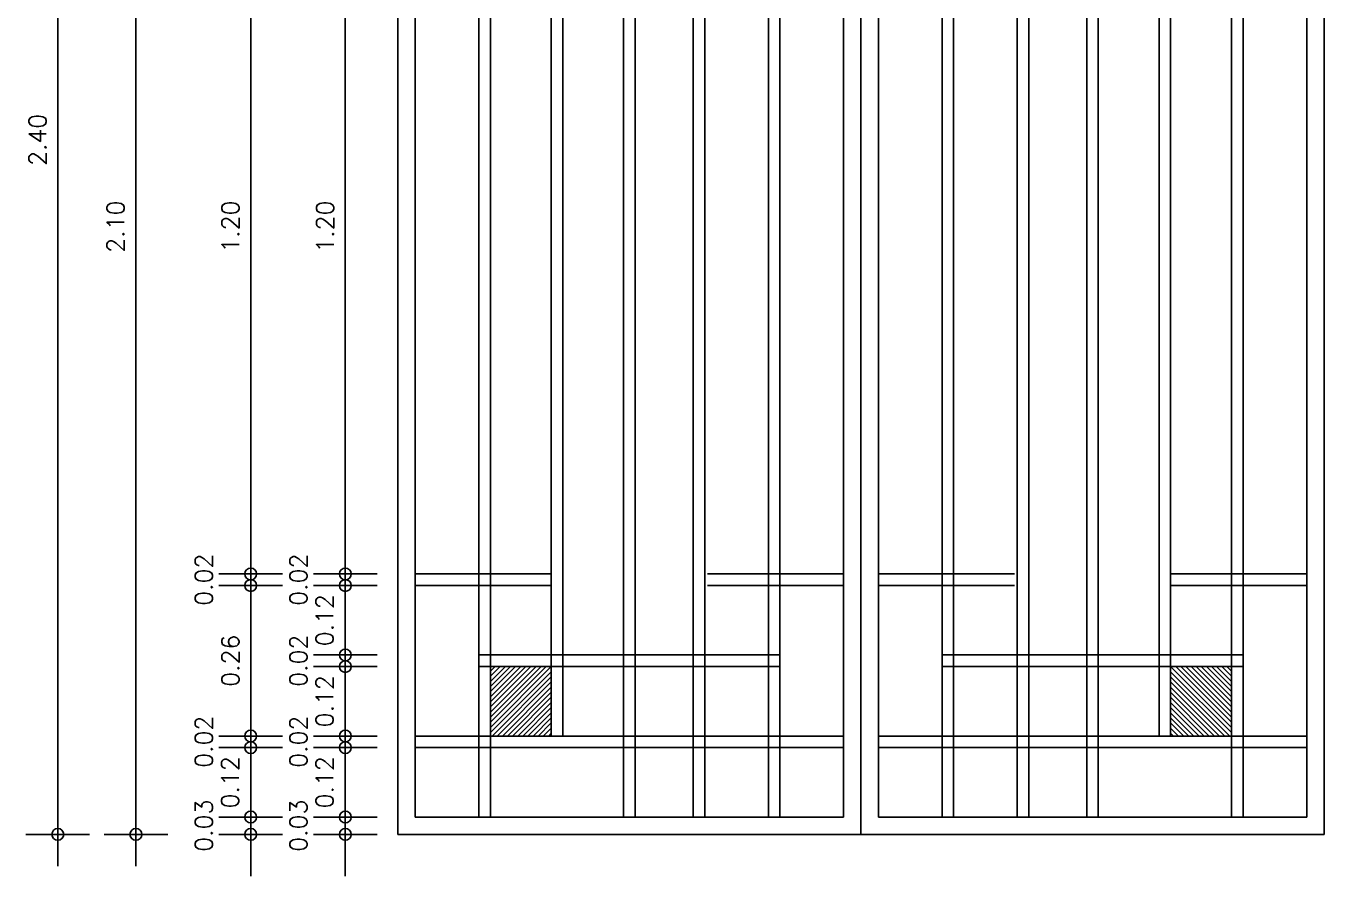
# Model space of a CAD drawing. Extents: x -599692 to 1491, y -9431878 to -451.
# Drawn here: x 1132.054 to 1134.296, y -464.35 to -462.882 of the extents above; entities that cross this region are included whole.
import ezdxf

# ---------------------------------------------------------------- set-up
doc = ezdxf.new("R2010")
doc.units = 0
doc.header["$LTSCALE"] = 0.5
doc.header["$MEASUREMENT"] = 0
doc.header["$PDMODE"] = 34
doc.layers.get('0').update_dxf_attribs({"linetype": 'CONTINUOUS'})
doc.layers.get('DEFPOINTS').update_dxf_attribs({"linetype": 'CONTINUOUS'})
for name, color, linetype in [('COTAS', 2, 'CONTINUOUS'), ('HACHURA', 253, 'CONTINUOUS'), ('P1', 1, 'CONTINUOUS')]:
    doc.layers.add(name, color=color, linetype=linetype)
doc.styles.add('ROMANS', font='romans')
doc.dimstyles.new('BOLA50$0', dxfattribs={"dimscale": 0.5, "dimtxt": 0.25, "dimasz": 0.18, "dimexe": 0.18, "dimexo": 0.0625, "dimgap": 0.1, "dimtad": 1, "dimzin": 0, "dimdsep": 46, "dimtxsty": 'ROMANS', "dimblk1": 'BOLA', "dimblk2": 'BOLA', "dimsah": 1, "dimcen": 0.09, "dimse1": 1, "dimse2": 1, "dimclrt": 256, "dimadec": 0, "dimazin": 0, "dimtfac": 1, "dimtofl": 0, "dimtmove": 2, "dimatfit": 3, "dimldrblk": 'BOLA', "dimfxl": 1, "dimtolj": 1, "dimtzin": 0, "dimarcsym": 0})

# ---------------------------------------------------------------- blocks, each defined once
blk = doc.blocks.new('BOLA')
for q in [(0, 1.528), (-1.528, 0), (0, -1.528), (1.528, 0)]:
    blk.add_line((0, 0), q)
blk.add_circle((0, 0), 0.284)
blk = doc.blocks.new('*D161')
at = {"layer": 'COTAS', "color": 0, "linetype": 'Continuous', "lineweight": -2}
blk.add_line((1132.2435, -464.2425), (1132.2435, -462.2145), dxfattribs=at)
at = {"layer": 'DEFPOINTS', "color": 0, "linetype": 'Continuous'}
for p in [(1132.2435, -462.1785), (1132.6962, -462.1785), (1132.6962, -464.2785)]:
    blk.add_point(p, dxfattribs=at)
at = {"layer": 'COTAS', "color": 0, "linetype": 'Continuous', "lineweight": -2, "xscale": 0.036, "yscale": 0.036, "zscale": 0.036}
for p, rotation in [((1132.2435, -462.1785), 90), ((1132.2435, -464.2785), 270)]:
    blk.add_blockref('BOLA', p, dxfattribs=dict(at, rotation=rotation))
at = {"layer": 'COTAS', "linetype": 'Continuous', "insert": (1132.2085, -463.2285), "char_height": 0.03, "attachment_point": 5, "rotation": 90, "style": 'ROMANS'}
blk.add_mtext('\\A1;2.10', dxfattribs=at)
blk = doc.blocks.new('*D163')
at = {"layer": 'COTAS', "color": 0, "linetype": 'Continuous', "lineweight": -2}
blk.add_line((1132.1086, -464.2425), (1132.1086, -461.9145), dxfattribs=at)
at = {"layer": 'DEFPOINTS', "color": 0, "linetype": 'Continuous'}
for p in [(1132.1086, -461.8785), (1132.6962, -461.8785), (1132.6962, -464.2785)]:
    blk.add_point(p, dxfattribs=at)
at = {"layer": 'COTAS', "color": 0, "linetype": 'Continuous', "lineweight": -2, "xscale": 0.036, "yscale": 0.036, "zscale": 0.036}
for p, rotation in [((1132.1086, -461.8785), 90), ((1132.1086, -464.2785), 270)]:
    blk.add_blockref('BOLA', p, dxfattribs=dict(at, rotation=rotation))
at = {"layer": 'COTAS', "linetype": 'Continuous', "insert": (1132.0736, -463.0785), "char_height": 0.03, "attachment_point": 5, "rotation": 90, "style": 'ROMANS'}
blk.add_mtext('\\A1;2.40', dxfattribs=at)
blk = doc.blocks.new('*D166')
at = {"layer": 'COTAS', "color": 0, "linetype": 'Continuous', "lineweight": -2}
for p, q in [((1132.6053, -464.2125), (1132.6053, -464.1765)), ((1132.6053, -464.3145), (1132.6053, -464.3505))]:
    blk.add_line(p, q, dxfattribs=at)
at = {"layer": 'DEFPOINTS', "color": 0, "linetype": 'Continuous'}
for p in [(1132.6053, -464.2485), (1132.7262, -464.2485), (1132.6962, -464.2785)]:
    blk.add_point(p, dxfattribs=at)
at = {"layer": 'COTAS', "color": 0, "linetype": 'Continuous', "lineweight": -2, "xscale": 0.036, "yscale": 0.036, "zscale": 0.036}
for p, rotation in [((1132.6053, -464.2485), 270), ((1132.6053, -464.2785), 90)]:
    blk.add_blockref('BOLA', p, dxfattribs=dict(at, rotation=rotation))
at = {"layer": 'COTAS', "linetype": 'Continuous', "insert": (1132.5243, -464.2635), "char_height": 0.03, "attachment_point": 5, "rotation": 90, "style": 'ROMANS'}
blk.add_mtext('\\A1;0.03', dxfattribs=at)
blk = doc.blocks.new('*D167')
at = {"layer": 'COTAS', "color": 0, "linetype": 'Continuous', "lineweight": -2}
for p, q in [((1132.6053, -464.0725), (1132.6053, -464.0365)), ((1132.6053, -464.1645), (1132.6053, -464.2005))]:
    blk.add_line(p, q, dxfattribs=at)
at = {"layer": 'DEFPOINTS', "color": 0, "linetype": 'Continuous'}
for p in [(1132.6053, -464.1085), (1132.7262, -464.1085), (1132.7262, -464.1285)]:
    blk.add_point(p, dxfattribs=at)
at = {"layer": 'COTAS', "color": 0, "linetype": 'Continuous', "lineweight": -2, "xscale": 0.036, "yscale": 0.036, "zscale": 0.036}
for p, rotation in [((1132.6053, -464.1085), 270), ((1132.6053, -464.1285), 90)]:
    blk.add_blockref('BOLA', p, dxfattribs=dict(at, rotation=rotation))
at = {"layer": 'COTAS', "linetype": 'Continuous', "insert": (1132.5243, -464.1185), "char_height": 0.03, "attachment_point": 5, "rotation": 90, "style": 'ROMANS'}
blk.add_mtext('\\A1;0.02', dxfattribs=at)
blk = doc.blocks.new('*D168')
at = {"layer": 'COTAS', "color": 0, "linetype": 'Continuous', "lineweight": -2}
for p, q in [((1132.6053, -463.9325), (1132.6053, -463.8965)), ((1132.6053, -464.0245), (1132.6053, -464.0605))]:
    blk.add_line(p, q, dxfattribs=at)
at = {"layer": 'DEFPOINTS', "color": 0, "linetype": 'Continuous'}
for p in [(1132.6053, -463.9685), (1132.8462, -463.9685), (1132.8462, -463.9885)]:
    blk.add_point(p, dxfattribs=at)
at = {"layer": 'COTAS', "color": 0, "linetype": 'Continuous', "lineweight": -2, "xscale": 0.036, "yscale": 0.036, "zscale": 0.036}
for p, rotation in [((1132.6053, -463.9685), 270), ((1132.6053, -463.9885), 90)]:
    blk.add_blockref('BOLA', p, dxfattribs=dict(at, rotation=rotation))
at = {"layer": 'COTAS', "linetype": 'Continuous', "insert": (1132.5243, -463.9785), "char_height": 0.03, "attachment_point": 5, "rotation": 90, "style": 'ROMANS'}
blk.add_mtext('\\A1;0.02', dxfattribs=at)
blk = doc.blocks.new('*D169')
at = {"layer": 'COTAS', "color": 0, "linetype": 'Continuous', "lineweight": -2}
for p, q in [((1132.6053, -463.7925), (1132.6053, -463.7565)), ((1132.6053, -463.8845), (1132.6053, -463.9205))]:
    blk.add_line(p, q, dxfattribs=at)
at = {"layer": 'DEFPOINTS', "color": 0, "linetype": 'Continuous'}
for p in [(1132.6053, -463.8285), (1132.7262, -463.8285), (1132.7262, -463.8485)]:
    blk.add_point(p, dxfattribs=at)
at = {"layer": 'COTAS', "color": 0, "linetype": 'Continuous', "lineweight": -2, "xscale": 0.036, "yscale": 0.036, "zscale": 0.036}
for p, rotation in [((1132.6053, -463.8285), 270), ((1132.6053, -463.8485), 90)]:
    blk.add_blockref('BOLA', p, dxfattribs=dict(at, rotation=rotation))
at = {"layer": 'COTAS', "linetype": 'Continuous', "insert": (1132.5243, -463.8385), "char_height": 0.03, "attachment_point": 5, "rotation": 90, "style": 'ROMANS'}
blk.add_mtext('\\A1;0.02', dxfattribs=at)
blk = doc.blocks.new('*D170')
at = {"layer": 'COTAS', "color": 0, "linetype": 'Continuous', "lineweight": -2}
blk.add_line((1132.6053, -463.7925), (1132.6053, -462.6645), dxfattribs=at)
at = {"layer": 'DEFPOINTS', "color": 0, "linetype": 'Continuous'}
for p in [(1132.6053, -462.6285), (1132.7262, -462.6285), (1132.7262, -463.8285)]:
    blk.add_point(p, dxfattribs=at)
at = {"layer": 'COTAS', "color": 0, "linetype": 'Continuous', "lineweight": -2, "xscale": 0.036, "yscale": 0.036, "zscale": 0.036}
for p, rotation in [((1132.6053, -462.6285), 90), ((1132.6053, -463.8285), 270)]:
    blk.add_blockref('BOLA', p, dxfattribs=dict(at, rotation=rotation))
at = {"layer": 'COTAS', "linetype": 'Continuous', "insert": (1132.5703, -463.2285), "char_height": 0.03, "attachment_point": 5, "rotation": 90, "style": 'ROMANS'}
blk.add_mtext('\\A1;1.20', dxfattribs=at)
blk = doc.blocks.new('*D174')
at = {"layer": 'COTAS', "color": 0, "linetype": 'Continuous', "lineweight": -2}
for p, q in [((1132.4419, -464.2125), (1132.4419, -464.1765)), ((1132.4419, -464.3145), (1132.4419, -464.3505))]:
    blk.add_line(p, q, dxfattribs=at)
at = {"layer": 'DEFPOINTS', "color": 0, "linetype": 'Continuous'}
for p in [(1132.4419, -464.2485), (1132.7262, -464.2485), (1132.6962, -464.2785)]:
    blk.add_point(p, dxfattribs=at)
at = {"layer": 'COTAS', "color": 0, "linetype": 'Continuous', "lineweight": -2, "xscale": 0.036, "yscale": 0.036, "zscale": 0.036}
for p, rotation in [((1132.4419, -464.2485), 270), ((1132.4419, -464.2785), 90)]:
    blk.add_blockref('BOLA', p, dxfattribs=dict(at, rotation=rotation))
at = {"layer": 'COTAS', "linetype": 'Continuous', "insert": (1132.3609, -464.2635), "char_height": 0.03, "attachment_point": 5, "rotation": 90, "style": 'ROMANS'}
blk.add_mtext('\\A1;0.03', dxfattribs=at)
blk = doc.blocks.new('*D175')
at = {"layer": 'COTAS', "color": 0, "linetype": 'Continuous', "lineweight": -2}
for p, q in [((1132.4419, -464.0725), (1132.4419, -464.0365)), ((1132.4419, -464.1645), (1132.4419, -464.2005))]:
    blk.add_line(p, q, dxfattribs=at)
at = {"layer": 'DEFPOINTS', "color": 0, "linetype": 'Continuous'}
for p in [(1132.4419, -464.1085), (1132.7262, -464.1085), (1132.7262, -464.1285)]:
    blk.add_point(p, dxfattribs=at)
at = {"layer": 'COTAS', "color": 0, "linetype": 'Continuous', "lineweight": -2, "xscale": 0.036, "yscale": 0.036, "zscale": 0.036}
for p, rotation in [((1132.4419, -464.1085), 270), ((1132.4419, -464.1285), 90)]:
    blk.add_blockref('BOLA', p, dxfattribs=dict(at, rotation=rotation))
at = {"layer": 'COTAS', "linetype": 'Continuous', "insert": (1132.3609, -464.1185), "char_height": 0.03, "attachment_point": 5, "rotation": 90, "style": 'ROMANS'}
blk.add_mtext('\\A1;0.02', dxfattribs=at)
blk = doc.blocks.new('*D176')
at = {"layer": 'COTAS', "color": 0, "linetype": 'Continuous', "lineweight": -2}
blk.add_line((1132.4419, -464.0725), (1132.4419, -463.8845), dxfattribs=at)
at = {"layer": 'DEFPOINTS', "color": 0, "linetype": 'Continuous'}
for p in [(1132.4419, -463.8485), (1132.7262, -463.8485), (1132.7262, -464.1085)]:
    blk.add_point(p, dxfattribs=at)
at = {"layer": 'COTAS', "color": 0, "linetype": 'Continuous', "lineweight": -2, "xscale": 0.036, "yscale": 0.036, "zscale": 0.036}
for p, rotation in [((1132.4419, -463.8485), 90), ((1132.4419, -464.1085), 270)]:
    blk.add_blockref('BOLA', p, dxfattribs=dict(at, rotation=rotation))
at = {"layer": 'COTAS', "linetype": 'Continuous', "insert": (1132.4069, -463.9785), "char_height": 0.03, "attachment_point": 5, "rotation": 90, "style": 'ROMANS'}
blk.add_mtext('\\A1;0.26', dxfattribs=at)
blk = doc.blocks.new('*D177')
at = {"layer": 'COTAS', "color": 0, "linetype": 'Continuous', "lineweight": -2}
for p, q in [((1132.4419, -463.7925), (1132.4419, -463.7565)), ((1132.4419, -463.8845), (1132.4419, -463.9205))]:
    blk.add_line(p, q, dxfattribs=at)
at = {"layer": 'DEFPOINTS', "color": 0, "linetype": 'Continuous'}
for p in [(1132.4419, -463.8285), (1132.7262, -463.8285), (1132.7262, -463.8485)]:
    blk.add_point(p, dxfattribs=at)
at = {"layer": 'COTAS', "color": 0, "linetype": 'Continuous', "lineweight": -2, "xscale": 0.036, "yscale": 0.036, "zscale": 0.036}
for p, rotation in [((1132.4419, -463.8285), 270), ((1132.4419, -463.8485), 90)]:
    blk.add_blockref('BOLA', p, dxfattribs=dict(at, rotation=rotation))
at = {"layer": 'COTAS', "linetype": 'Continuous', "insert": (1132.3609, -463.8385), "char_height": 0.03, "attachment_point": 5, "rotation": 90, "style": 'ROMANS'}
blk.add_mtext('\\A1;0.02', dxfattribs=at)
blk = doc.blocks.new('*D178')
at = {"layer": 'COTAS', "color": 0, "linetype": 'Continuous', "lineweight": -2}
blk.add_line((1132.4419, -463.7925), (1132.4419, -462.6645), dxfattribs=at)
at = {"layer": 'DEFPOINTS', "color": 0, "linetype": 'Continuous'}
for p in [(1132.4419, -462.6285), (1132.7262, -462.6285), (1132.7262, -463.8285)]:
    blk.add_point(p, dxfattribs=at)
at = {"layer": 'COTAS', "color": 0, "linetype": 'Continuous', "lineweight": -2, "xscale": 0.036, "yscale": 0.036, "zscale": 0.036}
for p, rotation in [((1132.4419, -462.6285), 90), ((1132.4419, -463.8285), 270)]:
    blk.add_blockref('BOLA', p, dxfattribs=dict(at, rotation=rotation))
at = {"layer": 'COTAS', "linetype": 'Continuous', "insert": (1132.4069, -463.2285), "char_height": 0.03, "attachment_point": 5, "rotation": 90, "style": 'ROMANS'}
blk.add_mtext('\\A1;1.20', dxfattribs=at)

msp = doc.modelspace()

# ---------------------------------------------------------------- hatches: boundary and pattern name
at = {"layer": 'HACHURA'}
h = msp.add_hatch(dxfattribs=at)
h.set_pattern_fill('ANSI31', color=256, scale=0.05, style=0)
h.set_pattern_definition([(45, (838.0619964, -393.711397), (-0.00441941738, 0.00441941738), [])])
h.paths.add_polyline_path([(1132.9612, -463.9885), (1132.8562, -463.9885), (1132.8562, -464.1085), (1132.9612, -464.1085)])
h = msp.add_hatch(dxfattribs=at)
h.set_pattern_fill('ANSI31', color=256, scale=0.05, style=0)
h.set_pattern_definition([(135, (1428.930403, -393.711397), (0.00441941738, 0.00441941738), [])])
h.paths.add_polyline_path([(1134.0312, -463.9885), (1134.1362, -463.9885), (1134.1362, -464.1085), (1134.0312, -464.1085)])

# ---------------------------------------------------------------- linework, layer by layer
at = {"layer": 'COTAS', "linetype": 'Continuous'}
for p, q in [((1132.6053, -463.9325), (1132.6053, -463.8845)), ((1132.6053, -464.0725), (1132.6053, -464.0245)), ((1132.6053, -464.2125), (1132.6053, -464.1645))]:
    msp.add_line(p, q, dxfattribs=at)
at = {"layer": 'P1', "ltscale": 10}
for p, q in [((1132.6962, -464.2785), (1132.6962, -461.8785)), ((1133.4962, -464.2785), (1133.4962, -461.8785)), ((1134.2962, -464.2785), (1134.2962, -461.8785)), ((1132.7262, -464.2485), (1132.7262, -462.2085)), ((1132.8362, -464.2485), (1132.8362, -462.2085)), ((1132.8562, -464.2485), (1132.8562, -462.2085)), ((1132.9612, -464.1085), (1132.9612, -462.2085)), ((1132.9812, -464.1085), (1132.9812, -462.2085)), ((1133.3362, -464.2485), (1133.3362, -462.2085)), ((1133.3562, -464.2485), (1133.3562, -462.2085)), ((1133.4662, -464.2485), (1133.4662, -462.2085)), ((1133.5262, -464.2485), (1133.5262, -462.2085)), ((1133.6362, -464.2485), (1133.6362, -462.2085)), ((1133.6562, -464.2485), (1133.6562, -462.2085)), ((1134.0112, -464.1085), (1134.0112, -462.2085)), ((1134.0312, -464.1085), (1134.0312, -462.2085)), ((1134.1362, -464.2485), (1134.1362, -462.2085)), ((1134.1562, -464.2485), (1134.1562, -462.2085)), ((1134.2662, -464.2485), (1134.2662, -462.2085)), ((1133.0862, -464.2485), (1133.0862, -462.3485)), ((1133.1062, -464.2485), (1133.1062, -462.3485)), ((1133.2062, -464.2485), (1133.2062, -462.3485)), ((1133.2262, -464.2485), (1133.2262, -462.3485)), ((1133.7662, -464.2485), (1133.7662, -462.3485)), ((1133.7862, -464.2485), (1133.7862, -462.3485)), ((1133.8862, -464.2485), (1133.8862, -462.3485)), ((1133.9062, -464.2485), (1133.9062, -462.3485)), ((1132.7262, -463.8285), (1132.9612, -463.8285)), ((1133.2312, -463.8285), (1133.4662, -463.8285)), ((1133.7612, -463.8285), (1133.5262, -463.8285)), ((1134.2662, -463.8285), (1134.0312, -463.8285)), ((1132.7262, -463.8485), (1132.9612, -463.8485)), ((1133.2312, -463.8485), (1133.4662, -463.8485)), ((1133.7612, -463.8485), (1133.5262, -463.8485)), ((1134.2662, -463.8485), (1134.0312, -463.8485)), ((1132.8362, -463.9685), (1133.3562, -463.9685)), ((1134.1562, -463.9685), (1133.6362, -463.9685)), ((1132.8362, -463.9885), (1133.3562, -463.9885)), ((1134.1562, -463.9885), (1133.6362, -463.9885)), ((1132.7262, -464.1085), (1133.4662, -464.1085)), ((1132.7262, -464.1285), (1133.4662, -464.1285)), ((1134.2662, -464.1085), (1133.5262, -464.1085)), ((1134.2662, -464.1285), (1133.5262, -464.1285)), ((1132.7262, -464.2485), (1133.4662, -464.2485)), ((1134.2662, -464.2485), (1133.5262, -464.2485)), ((1132.6962, -464.2785), (1133.4962, -464.2785)), ((1134.2962, -464.2785), (1133.4962, -464.2785))]:
    msp.add_line(p, q, dxfattribs=at)

# ---------------------------------------------------------------- block references
at = {"layer": 'COTAS', "linetype": 'Continuous', "xscale": 0.03600000000000136, "yscale": 0.03600000000000136, "zscale": 0.036}
for p, rotation in [((1132.6053, -463.8485), 90), ((1132.6053, -463.9685), 270), ((1132.6053, -463.9885), 90), ((1132.6053, -464.1085), 270), ((1132.6053, -464.1285), 90), ((1132.6053, -464.2485), 270)]:
    msp.add_blockref('BOLA', p, dxfattribs=dict(at, rotation=rotation))

# ---------------------------------------------------------------- texts
at = {"layer": 'COTAS', "color": 3, "linetype": 'Continuous', "char_height": 0.03, "attachment_point": 5, "rotation": 90, "style": 'ROMANS'}
for insert in [(1132.5696, -463.9085), (1132.5696, -464.0485), (1132.4062, -464.1885), (1132.5696, -464.1885)]:
    msp.add_mtext('\\A1;0.12', dxfattribs=dict(at, insert=insert))

# ---------------------------------------------------------------- dimensions: what is measured, and where the dimension line sits
at = {"layer": 'COTAS', "linetype": 'Continuous'}
for base, p1, p2, picture, middle in [((1132.1086, -461.8785), (1132.6962, -464.2785), (1132.6962, -461.8785), '*D163', (1132.0736, -463.0785)), ((1132.2435, -462.1785), (1132.6962, -464.2785), (1132.6962, -462.1785), '*D161', (1132.2085, -463.2285)), ((1132.4419, -462.6285), (1132.7262, -463.8285), (1132.7262, -462.6285), '*D178', (1132.4069, -463.2285)), ((1132.6053, -462.6285), (1132.7262, -463.8285), (1132.7262, -462.6285), '*D170', (1132.5703, -463.2285)), ((1132.4419, -463.8285), (1132.7262, -463.8485), (1132.7262, -463.8285), '*D177', (1132.3609, -463.8385)), ((1132.6053, -463.8285), (1132.7262, -463.8485), (1132.7262, -463.8285), '*D169', (1132.5243, -463.8385)), ((1132.4419, -463.8485), (1132.7262, -464.1085), (1132.7262, -463.8485), '*D176', (1132.4069, -463.9785)), ((1132.6053, -463.9685), (1132.8462, -463.9885), (1132.8462, -463.9685), '*D168', (1132.5243, -463.9785)), ((1132.4419, -464.1085), (1132.7262, -464.1285), (1132.7262, -464.1085), '*D175', (1132.3609, -464.1185)), ((1132.6053, -464.1085), (1132.7262, -464.1285), (1132.7262, -464.1085), '*D167', (1132.5243, -464.1185)), ((1132.4419, -464.2485), (1132.6962, -464.2785), (1132.7262, -464.2485), '*D174', (1132.3609, -464.2635)), ((1132.6053, -464.2485), (1132.6962, -464.2785), (1132.7262, -464.2485), '*D166', (1132.5243, -464.2635))]:
    dim = msp.add_linear_dim(base=base, p1=p1, p2=p2, angle=90, dimstyle='BOLA50$0', override={"dimscale": 0.2, "dimtxt": 0.15}, dxfattribs=at)
    dim.commit()
    dim.dimension.update_dxf_attribs({"geometry": picture, "text_midpoint": middle})

doc.saveas('drawing.dxf')
